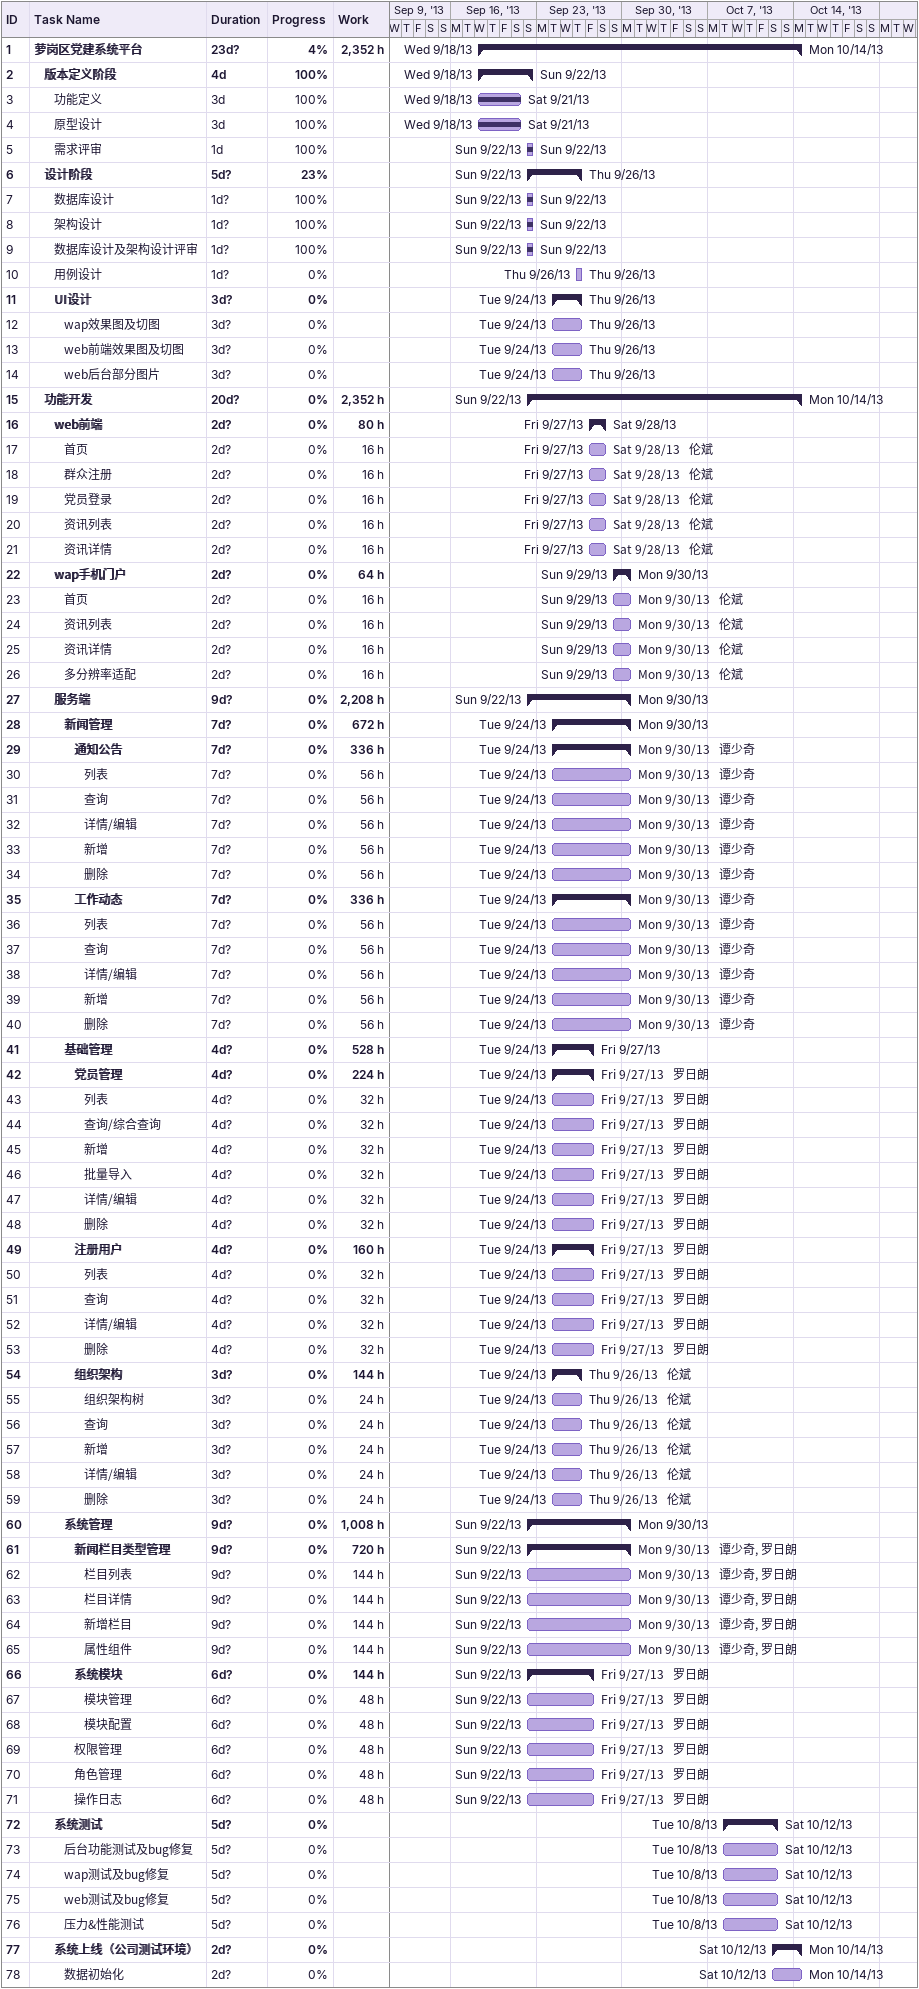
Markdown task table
| ID | Level | Task | Duration | Start | Finish | Resources | % complete | Work (h) |
|---|---|---|---|---|---|---|---|---|
| 1 | 1 | **萝岗区党建系统平台** | 23d? | 2013-09-18 | 2013-10-14 |  | 4 | 2352 |
| 2 | 2 | **版本定义阶段** | 4d | 2013-09-18 | 2013-09-22 |  | 100 |  |
| 3 | 3 | 功能定义 | 3d | 2013-09-18 | 2013-09-21 |  | 100 |  |
| 4 | 3 | 原型设计 | 3d | 2013-09-18 | 2013-09-21 |  | 100 |  |
| 5 | 3 | 需求评审 | 1d | 2013-09-22 | 2013-09-22 |  | 100 |  |
| 6 | 2 | **设计阶段** | 5d? | 2013-09-22 | 2013-09-26 |  | 23 |  |
| 7 | 3 | 数据库设计 | 1d? | 2013-09-22 | 2013-09-22 |  | 100 |  |
| 8 | 3 | 架构设计 | 1d? | 2013-09-22 | 2013-09-22 |  | 100 |  |
| 9 | 3 | 数据库设计及架构设计评审 | 1d? | 2013-09-22 | 2013-09-22 |  | 100 |  |
| 10 | 3 | 用例设计 | 1d? | 2013-09-26 | 2013-09-26 |  | 0 |  |
| 11 | 3 | **UI设计** | 3d? | 2013-09-24 | 2013-09-26 |  | 0 |  |
| 12 | 4 | wap效果图及切图 | 3d? | 2013-09-24 | 2013-09-26 |  | 0 |  |
| 13 | 4 | web前端效果图及切图 | 3d? | 2013-09-24 | 2013-09-26 |  | 0 |  |
| 14 | 4 | web后台部分图片 | 3d? | 2013-09-24 | 2013-09-26 |  | 0 |  |
| 15 | 2 | **功能开发** | 20d? | 2013-09-22 | 2013-10-14 |  | 0 | 2352 |
| 16 | 3 | **web前端** | 2d? | 2013-09-27 | 2013-09-28 |  | 0 | 80 |
| 17 | 4 | 首页 | 2d? | 2013-09-27 | 2013-09-28 | 伦斌 | 0 | 16 |
| 18 | 4 | 群众注册 | 2d? | 2013-09-27 | 2013-09-28 | 伦斌 | 0 | 16 |
| 19 | 4 | 党员登录 | 2d? | 2013-09-27 | 2013-09-28 | 伦斌 | 0 | 16 |
| 20 | 4 | 资讯列表 | 2d? | 2013-09-27 | 2013-09-28 | 伦斌 | 0 | 16 |
| 21 | 4 | 资讯详情 | 2d? | 2013-09-27 | 2013-09-28 | 伦斌 | 0 | 16 |
| 22 | 3 | **wap手机门户** | 2d? | 2013-09-29 | 2013-09-30 |  | 0 | 64 |
| 23 | 4 | 首页 | 2d? | 2013-09-29 | 2013-09-30 | 伦斌 | 0 | 16 |
| 24 | 4 | 资讯列表 | 2d? | 2013-09-29 | 2013-09-30 | 伦斌 | 0 | 16 |
| 25 | 4 | 资讯详情 | 2d? | 2013-09-29 | 2013-09-30 | 伦斌 | 0 | 16 |
| 26 | 4 | 多分辨率适配 | 2d? | 2013-09-29 | 2013-09-30 | 伦斌 | 0 | 16 |
| 27 | 3 | **服务端** | 9d? | 2013-09-22 | 2013-09-30 |  | 0 | 2208 |
| 28 | 4 | **新闻管理** | 7d? | 2013-09-24 | 2013-09-30 |  | 0 | 672 |
| 29 | 5 | **通知公告** | 7d? | 2013-09-24 | 2013-09-30 | 谭少奇 | 0 | 336 |
| 30 | 6 | 列表 | 7d? | 2013-09-24 | 2013-09-30 | 谭少奇 | 0 | 56 |
| 31 | 6 | 查询 | 7d? | 2013-09-24 | 2013-09-30 | 谭少奇 | 0 | 56 |
| 32 | 6 | 详情/编辑 | 7d? | 2013-09-24 | 2013-09-30 | 谭少奇 | 0 | 56 |
| 33 | 6 | 新增 | 7d? | 2013-09-24 | 2013-09-30 | 谭少奇 | 0 | 56 |
| 34 | 6 | 删除 | 7d? | 2013-09-24 | 2013-09-30 | 谭少奇 | 0 | 56 |
| 35 | 5 | **工作动态** | 7d? | 2013-09-24 | 2013-09-30 | 谭少奇 | 0 | 336 |
| 36 | 6 | 列表 | 7d? | 2013-09-24 | 2013-09-30 | 谭少奇 | 0 | 56 |
| 37 | 6 | 查询 | 7d? | 2013-09-24 | 2013-09-30 | 谭少奇 | 0 | 56 |
| 38 | 6 | 详情/编辑 | 7d? | 2013-09-24 | 2013-09-30 | 谭少奇 | 0 | 56 |
| 39 | 6 | 新增 | 7d? | 2013-09-24 | 2013-09-30 | 谭少奇 | 0 | 56 |
| 40 | 6 | 删除 | 7d? | 2013-09-24 | 2013-09-30 | 谭少奇 | 0 | 56 |
| 41 | 4 | **基础管理** | 4d? | 2013-09-24 | 2013-09-27 |  | 0 | 528 |
| 42 | 5 | **党员管理** | 4d? | 2013-09-24 | 2013-09-27 | 罗日朗 | 0 | 224 |
| 43 | 6 | 列表 | 4d? | 2013-09-24 | 2013-09-27 | 罗日朗 | 0 | 32 |
| 44 | 6 | 查询/综合查询 | 4d? | 2013-09-24 | 2013-09-27 | 罗日朗 | 0 | 32 |
| 45 | 6 | 新增 | 4d? | 2013-09-24 | 2013-09-27 | 罗日朗 | 0 | 32 |
| 46 | 6 | 批量导入 | 4d? | 2013-09-24 | 2013-09-27 | 罗日朗 | 0 | 32 |
| 47 | 6 | 详情/编辑 | 4d? | 2013-09-24 | 2013-09-27 | 罗日朗 | 0 | 32 |
| 48 | 6 | 删除 | 4d? | 2013-09-24 | 2013-09-27 | 罗日朗 | 0 | 32 |
| 49 | 5 | **注册用户** | 4d? | 2013-09-24 | 2013-09-27 | 罗日朗 | 0 | 160 |
| 50 | 6 | 列表 | 4d? | 2013-09-24 | 2013-09-27 | 罗日朗 | 0 | 32 |
| 51 | 6 | 查询 | 4d? | 2013-09-24 | 2013-09-27 | 罗日朗 | 0 | 32 |
| 52 | 6 | 详情/编辑 | 4d? | 2013-09-24 | 2013-09-27 | 罗日朗 | 0 | 32 |
| 53 | 6 | 删除 | 4d? | 2013-09-24 | 2013-09-27 | 罗日朗 | 0 | 32 |
| 54 | 5 | **组织架构** | 3d? | 2013-09-24 | 2013-09-26 | 伦斌 | 0 | 144 |
| 55 | 6 | 组织架构树 | 3d? | 2013-09-24 | 2013-09-26 | 伦斌 | 0 | 24 |
| 56 | 6 | 查询 | 3d? | 2013-09-24 | 2013-09-26 | 伦斌 | 0 | 24 |
| 57 | 6 | 新增 | 3d? | 2013-09-24 | 2013-09-26 | 伦斌 | 0 | 24 |
| 58 | 6 | 详情/编辑 | 3d? | 2013-09-24 | 2013-09-26 | 伦斌 | 0 | 24 |
| 59 | 6 | 删除 | 3d? | 2013-09-24 | 2013-09-26 | 伦斌 | 0 | 24 |
| 60 | 4 | **系统管理** | 9d? | 2013-09-22 | 2013-09-30 |  | 0 | 1008 |
| 61 | 5 | **新闻栏目类型管理** | 9d? | 2013-09-22 | 2013-09-30 | 谭少奇, 罗日朗 | 0 | 720 |
| 62 | 6 | 栏目列表 | 9d? | 2013-09-22 | 2013-09-30 | 谭少奇, 罗日朗 | 0 | 144 |
| 63 | 6 | 栏目详情 | 9d? | 2013-09-22 | 2013-09-30 | 谭少奇, 罗日朗 | 0 | 144 |
| 64 | 6 | 新增栏目 | 9d? | 2013-09-22 | 2013-09-30 | 谭少奇, 罗日朗 | 0 | 144 |
| 65 | 6 | 属性组件 | 9d? | 2013-09-22 | 2013-09-30 | 谭少奇, 罗日朗 | 0 | 144 |
| 66 | 5 | **系统模块** | 6d? | 2013-09-22 | 2013-09-27 | 罗日朗 | 0 | 144 |
| 67 | 6 | 模块管理 | 6d? | 2013-09-22 | 2013-09-27 | 罗日朗 | 0 | 48 |
| 68 | 6 | 模块配置 | 6d? | 2013-09-22 | 2013-09-27 | 罗日朗 | 0 | 48 |
| 69 | 5 | 权限管理 | 6d? | 2013-09-22 | 2013-09-27 | 罗日朗 | 0 | 48 |
| 70 | 5 | 角色管理 | 6d? | 2013-09-22 | 2013-09-27 | 罗日朗 | 0 | 48 |
| 71 | 5 | 操作日志 | 6d? | 2013-09-22 | 2013-09-27 | 罗日朗 | 0 | 48 |
| 72 | 3 | **系统测试** | 5d? | 2013-10-08 | 2013-10-12 |  | 0 |  |
| 73 | 4 | 后台功能测试及bug修复 | 5d? | 2013-10-08 | 2013-10-12 |  | 0 |  |
| 74 | 4 | wap测试及bug修复 | 5d? | 2013-10-08 | 2013-10-12 |  | 0 |  |
| 75 | 4 | web测试及bug修复 | 5d? | 2013-10-08 | 2013-10-12 |  | 0 |  |
| 76 | 4 | 压力&性能测试 | 5d? | 2013-10-08 | 2013-10-12 |  | 0 |  |
| 77 | 3 | **系统上线（公司测试环境）** | 2d? | 2013-10-12 | 2013-10-14 |  | 0 |  |
| 78 | 4 | 数据初始化 | 2d? | 2013-10-12 | 2013-10-14 |  | 0 |  |
